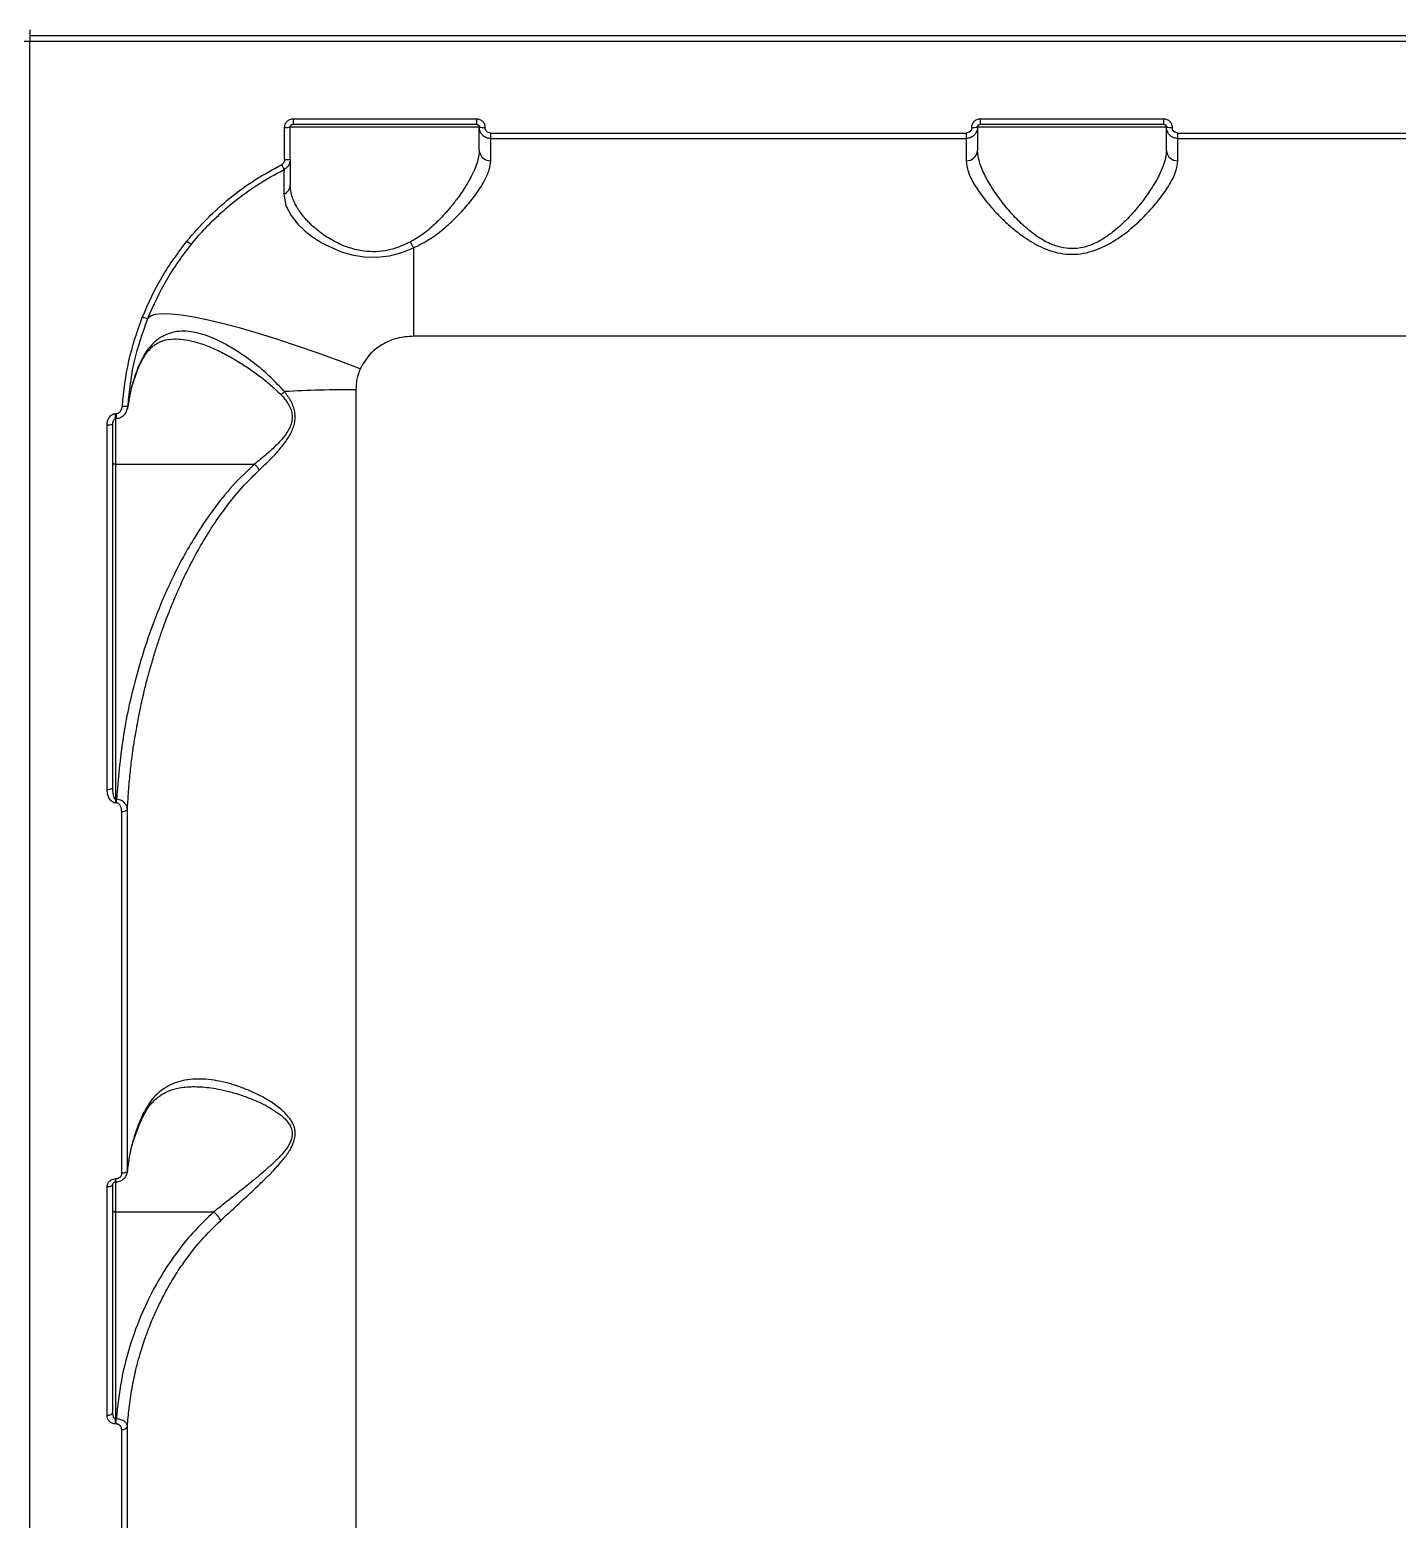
# Model space of a CAD drawing. Header units: millimetres. Extents: x -5718 to 5731, y -4937 to 4872.
# Drawn here: x -171.7 to 66.9, y 1260.7 to 1520.6 of the extents above; entities that cross this region are included whole.
import ezdxf

# ---------------------------------------------------------------- set-up
doc = ezdxf.new("R2010")
doc.units = ezdxf.units.MM
for name, color, linetype in [('DIKOM_ОБЪЕКТ', 7, 'Continuous'), ('DIKOM_РАЗМЕР_ЗОНА', 7, 'Continuous'), ('DIKOM_РАЗМЕР_ОБЪЕКТА', 7, 'Continuous')]:
    doc.layers.add(name, color=color, linetype=linetype)
doc.styles.add('style1', font='arial.ttf', dxfattribs={"width": 0.8})
doc.dimstyles.new('1-50', dxfattribs={"dimtxt": 300, "dimasz": 200, "dimexe": 100, "dimexo": 0, "dimgap": 100, "dimtad": 0, "dimdec": 0, "dimtxsty": 'style1', "dimcen": 0, "dimclrd": 7, "dimclre": 7, "dimadec": 1, "dimazin": 2, "dimtfac": 1, "dimtdec": 0, "dimtmove": 1, "dimatfit": 3, "dimfxl": 0, "dimlwd": 25, "dimlwe": 18, "dimarcsym": 0})

# ---------------------------------------------------------------- blocks, each defined once
blk = doc.blocks.new('*D15')
at = {"layer": 'Defpoints', "color": 0, "transparency": 16777216}
for p in [(-1897.42, 3178.83), (-4525.54, -2300.51), (-129.69, -2300.51)]:
    blk.add_point(p, dxfattribs=at)
at = {"layer": 'DIKOM_РАЗМЕР_ОБЪЕКТА', "color": 7, "lineweight": 18, "transparency": 16777216}
for p, q in [((-1897.42, 3178.83), (-4625.54, 3178.83)), ((-129.69, -2300.51), (-4625.54, -2300.51))]:
    blk.add_line(p, q, dxfattribs=at)
at = {"layer": 'DIKOM_РАЗМЕР_ОБЪЕКТА', "color": 7, "lineweight": 25, "transparency": 16777216}
for p, q in [((-4525.54, 2978.83), (-4525.54, 1718.95)), ((-4525.54, -2100.51), (-4525.54, 803.05))]:
    blk.add_line(p, q, dxfattribs=at)
at = {"layer": 'DIKOM_РАЗМЕР_ОБЪЕКТА', "color": 7, "transparency": 16777216}
for points in [[(-4558.87, 2978.83), (-4492.21, 2978.83), (-4525.54, 3178.83)], [(-4558.87, -2100.51), (-4492.21, -2100.51), (-4525.54, -2300.51)]]:
    blk.add_solid(points, dxfattribs=at)
at = {"layer": 'DIKOM_РАЗМЕР_ОБЪЕКТА', "color": 0, "transparency": 16777216, "insert": (-4525.54, 1261), "char_height": 300, "attachment_point": 5, "rotation": 90, "style": 'style1'}
blk.add_mtext('5400', dxfattribs=at)
blk = doc.blocks.new('*D14')
at = {"layer": 'Defpoints', "color": 0, "transparency": 16777216}
for p in [(5730.74, 1374.65), (-4872.51, -1263.18), (-4872.51, -4740)]:
    blk.add_point(p, dxfattribs=at)
at = {"layer": 'DIKOM_РАЗМЕР_ЗОНА', "color": 7, "lineweight": 18, "transparency": 16777216}
for p, q in [((5730.74, 1374.65), (5730.74, -4840)), ((-4872.51, -1263.18), (-4872.51, -4840))]:
    blk.add_line(p, q, dxfattribs=at)
at = {"layer": 'DIKOM_РАЗМЕР_ЗОНА', "color": 7, "lineweight": 25, "transparency": 16777216}
for p, q in [((-4672.51, -4740), (259.57, -4740)), ((5530.74, -4740), (1339.35, -4740))]:
    blk.add_line(p, q, dxfattribs=at)
at = {"layer": 'DIKOM_РАЗМЕР_ЗОНА', "color": 7, "transparency": 16777216}
for points in [[(-4672.51, -4706.67), (-4672.51, -4773.33), (-4872.51, -4740)], [(5530.74, -4706.67), (5530.74, -4773.33), (5730.74, -4740)]]:
    blk.add_solid(points, dxfattribs=at)
at = {"layer": 'DIKOM_РАЗМЕР_ЗОНА', "color": 0, "transparency": 16777216, "insert": (799.46, -4740), "char_height": 300, "attachment_point": 5, "style": 'style1'}
blk.add_mtext('10600', dxfattribs=at)
blk = doc.blocks.new('*D13')
at = {"layer": 'Defpoints', "color": 0, "transparency": 16777216}
for p in [(-5521.54, 4872.34), (-1696.24, 4872.34), (580.61, -3721.16)]:
    blk.add_point(p, dxfattribs=at)
at = {"layer": 'DIKOM_РАЗМЕР_ЗОНА', "color": 7, "lineweight": 18, "transparency": 16777216}
for p, q in [((-1696.24, 4872.34), (-5621.54, 4872.34)), ((580.61, -3721.16), (-5621.54, -3721.16))]:
    blk.add_line(p, q, dxfattribs=at)
at = {"layer": 'DIKOM_РАЗМЕР_ЗОНА', "color": 7, "lineweight": 25, "transparency": 16777216}
for p, q in [((-5521.54, 4672.34), (-5521.54, 1701.62)), ((-5521.54, -3521.16), (-5521.54, 785.38))]:
    blk.add_line(p, q, dxfattribs=at)
at = {"layer": 'DIKOM_РАЗМЕР_ЗОНА', "color": 7, "transparency": 16777216}
for points in [[(-5554.87, 4672.34), (-5488.21, 4672.34), (-5521.54, 4872.34)], [(-5554.87, -3521.16), (-5488.21, -3521.16), (-5521.54, -3721.16)]]:
    blk.add_solid(points, dxfattribs=at)
at = {"layer": 'DIKOM_РАЗМЕР_ЗОНА', "color": 0, "transparency": 16777216, "insert": (-5521.54, 1243.5), "char_height": 300, "attachment_point": 5, "rotation": 90, "style": 'style1'}
blk.add_mtext('8600', dxfattribs=at)

msp = doc.modelspace()

# ---------------------------------------------------------------- linework, layer by layer
at = {"layer": 'DIKOM_ОБЪЕКТ', "color": 7, "linetype": 'Continuous', "lineweight": 15}
for p, q in [((-171.69, 1520.58), (-171.69, 1520.08)), ((-171.69, 1520.08), (-171.69, 1519.58)), ((-171.69, 1519.58), (-171.69, 1519.08)), ((-171.69, 1519.58), (312.31, 1519.58)), ((-171.69, 1519.08), (-171.69, 1518.58)), ((-171.69, 1518.58), (312.31, 1518.58)), ((-171.69, 1099.58), (-171.69, 1518.58)), ((-125.69, 1505.05), (-93.69, 1505.05)), ((-125.69, 1505.05), (-125.69, 1504.08)), ((-93.69, 1505.05), (-93.69, 1504.08)), ((-5.69, 1505.05), (26.31, 1505.05)), ((-5.69, 1505.05), (-5.69, 1504.08)), ((26.31, 1505.05), (26.31, 1504.08)), ((-127.19, 1497.92), (-127.19, 1503.54)), ((-126.19, 1497.97), (-126.19, 1503.58)), ((-93.19, 1503.58), (-126.19, 1503.58)), ((-125.69, 1504.08), (-93.69, 1504.08)), ((-91.19, 1502.54), (-8.19, 1502.54)), ((-91.19, 1501.58), (-91.19, 1502.54)), ((-8.19, 1502.54), (-8.19, 1501.58)), ((26.81, 1503.58), (-6.19, 1503.58)), ((-5.69, 1504.08), (26.31, 1504.08)), ((28.81, 1502.54), (111.81, 1502.54)), ((28.81, 1501.58), (28.81, 1502.54)), ((-91.19, 1497.72), (-91.19, 1501.58)), ((-91.19, 1501.58), (-8.19, 1501.58)), ((-8.19, 1501.58), (-8.19, 1497.72)), ((28.81, 1497.72), (28.81, 1501.58)), ((28.81, 1501.58), (111.81, 1501.58)), ((-104.69, 1482.49), (-104.69, 1467.08)), ((245.31, 1467.08), (-104.69, 1467.08)), ((-153.95, 1457.91), (-152.76, 1461.5)), ((-152.8, 1461.46), (-152.7, 1461.84)), ((-154.55, 1454.53), (-154.14, 1456.94)), ((-114.74, 1457.73), (-114.74, 1137.58)), ((-156.6, 1453.56), (-156.69, 1453.56)), ((-156.69, 1452.72), (-156.69, 1453.56)), ((-156.69, 1452.72), (-156.6, 1452.72)), ((-156.69, 1452.72), (-156.69, 1444.77)), ((-156.6, 1453.56), (-156.6, 1452.72)), ((-154.62, 1454.52), (-154.52, 1454.95)), ((-158.19, 1387.97), (-158.19, 1451.61)), ((-156.69, 1444.77), (-156.69, 1386.24)), ((-156.69, 1444.77), (-132.44, 1444.77)), ((-156.56, 1386.24), (-156.69, 1386.24)), ((-156.69, 1386.24), (-156.69, 1385.6)), ((-156.56, 1385.6), (-156.69, 1385.6)), ((-156.56, 1385.6), (-156.56, 1386.24)), ((-155.63, 1320.95), (-155.63, 1384.13)), ((-154.63, 1321.39), (-154.63, 1384.43)), ((-154.63, 1321.39), (-154.72, 1321)), ((-158.19, 1278.7), (-158.19, 1318.56)), ((-156.65, 1319.98), (-156.69, 1319.98)), ((-156.69, 1319.45), (-156.69, 1319.98)), ((-156.69, 1319.45), (-156.65, 1319.45)), ((-156.69, 1319.45), (-156.69, 1314.23)), ((-156.65, 1319.45), (-156.65, 1319.98)), ((-156.69, 1314.23), (-139.53, 1314.23)), ((-156.69, 1314.23), (-156.69, 1278.07)), ((-139.53, 1314.23), (-139.52, 1314.23)), ((-156.58, 1278.07), (-156.69, 1278.07)), ((-156.69, 1277.18), (-156.69, 1278.07)), ((-156.58, 1277.18), (-156.69, 1277.18)), ((-156.58, 1277.18), (-156.58, 1278.07)), ((-155.63, 1210.23), (-155.63, 1276.21)), ((-154.63, 1210.92), (-154.63, 1276.75))]:
    msp.add_line(p, q, dxfattribs=at)
at = {"layer": 'DIKOM_ОБЪЕКТ', "color": 7, "linetype": 'Continuous', "lineweight": 15, "flags": 128}
for points in [[(-127.31, 1491.89), (-126.94, 1489.89), (-126.04, 1488.14), (-124.86, 1486.65), (-123.63, 1485.46), (-122.51, 1484.57), (-121.62, 1483.95), (-121.05, 1483.59), (-120.9, 1483.5), (-120.86, 1483.47), (-120.85, 1483.47), (-120.84, 1483.47), (-120.84, 1483.46), (-120.84, 1483.46), (-120.84, 1483.46), (-120.84, 1483.46), (-120.84, 1483.46), (-120.84, 1483.46), (-120.84, 1483.46), (-117.4, 1481.85), (-115.42, 1481.27), (-113.3, 1480.92), (-111.1, 1480.86), (-108.88, 1481.13), (-106.73, 1481.69), (-104.69, 1482.49)], [(-113.98, 1461.38), (-117.67, 1462.78), (-121.33, 1464.12), (-124.91, 1465.36), (-128.39, 1466.51), (-131.72, 1467.54), (-134.88, 1468.46), (-137.84, 1469.24), (-140.55, 1469.89), (-143.01, 1470.39), (-145.18, 1470.74), (-147.04, 1470.94), (-148.57, 1470.99), (-149.76, 1470.88), (-150.6, 1470.61), (-151.08, 1470.2)], [(-158.19, 1387.97), (-157.99, 1387.97), (-157.8, 1387.99), (-157.63, 1388.02), (-157.48, 1388.06), (-157.35, 1388.11), (-157.26, 1388.16), (-157.21, 1388.22), (-157.19, 1388.28)], [(-154.63, 1321.39), (-154.66, 1321.3), (-154.72, 1321.22), (-154.82, 1321.14), (-154.95, 1321.08), (-155.09, 1321.02), (-155.26, 1320.98), (-155.44, 1320.96), (-155.63, 1320.95)], [(-157.19, 1319.04), (-157.21, 1318.95), (-157.26, 1318.86), (-157.35, 1318.77), (-157.48, 1318.7), (-157.63, 1318.64), (-157.8, 1318.6), (-157.99, 1318.57), (-158.19, 1318.56)], [(-158.19, 1278.7), (-157.99, 1278.71), (-157.8, 1278.74), (-157.63, 1278.79), (-157.48, 1278.86), (-157.35, 1278.95), (-157.26, 1279.05), (-157.21, 1279.16), (-157.19, 1279.27)]]:
    msp.add_lwpolyline(points, dxfattribs=at)
at = {"layer": 'DIKOM_ОБЪЕКТ', "color": 7, "linetype": 'Continuous', "lineweight": 15}
for centre, radius, start, end in [((-171.94, 1623.35), 104.77, 269.5898, 270.1367), ((-126.94, 1510.12), 6.58, 267.8255, 276.5485), ((-92.44, 1510.12), 6.58, 263.4534, 272.1731), ((-6.94, 1510.12), 6.58, 267.8255, 276.5485), ((27.56, 1510.12), 6.58, 263.4534, 272.1731), ((-91.28, 1499.63), 1.91, 183.0474, 272.7557), ((-8.09, 1499.63), 1.91, 267.2476, 356.9527), ((28.72, 1499.63), 1.91, 183.0474, 272.7557), ((-119.03, 1501.17), 9.64, 205.4961, 211.1589), ((-126.94, 1502.8), 4.89, 267.0774, 278.8287), ((-127.95, 1493.54), 1.76, 291.1402, 358.1714), ((-141.83, 1486.3), 3.56, 227.2146, 242.5354), ((-98.33, 1486.44), 7.48, 202.832, 211.8515), ((-150.92, 1472.57), 2.38, 242.9146, 266.2345), ((-131.38, 1461.84), 6.08, 305.6538, 313.2712), ((-114.86, 1221.36), 236.38, 89.9706, 92.9965), ((-155.17, 1456.81), 1.97, 259.908, 289.2699), ((-157.94, 1453.27), 1.68, 261.6807, 296.7068), ((-155.42, 1385.27), 1.16, 259.94, 313.4296), ((-155.48, 1277.13), 0.929, 260.7186, 335.8881)]:
    msp.add_arc(centre, radius, start, end, dxfattribs=at)
for points, knots in [([(-127.19, 1503.54), (-127.16, 1503.74), (-127.12, 1504.13), (-126.77, 1504.63), (-126.28, 1504.98), (-125.88, 1505.02), (-125.69, 1505.05)], [0, 0, 0, 0, 0.250565, 0.500254, 0.749996, 1, 1, 1, 1]), ([(-93.69, 1505.05), (-93.49, 1505.02), (-93.09, 1504.98), (-92.6, 1504.63), (-92.25, 1504.13), (-92.21, 1503.74), (-92.19, 1503.54)], [0, 0, 0, 0, 0.250545, 0.500219, 0.749994, 1, 1, 1, 1]), ([(-7.19, 1503.54), (-7.16, 1503.74), (-7.12, 1504.13), (-6.77, 1504.63), (-6.28, 1504.98), (-5.88, 1505.02), (-5.69, 1505.05)], [0, 0, 0, 0, 0.250561, 0.500219, 0.749999, 1, 1, 1, 1]), ([(26.31, 1505.05), (26.51, 1505.02), (26.91, 1504.98), (27.4, 1504.63), (27.75, 1504.13), (27.79, 1503.74), (27.81, 1503.54)], [0, 0, 0, 0, 0.250545, 0.500219, 0.749994, 1, 1, 1, 1]), ([(-126.19, 1503.58), (-126.18, 1503.62), (-126.18, 1503.69), (-126.13, 1503.82), (-126.06, 1503.92), (-125.96, 1504), (-125.85, 1504.06), (-125.75, 1504.08), (-125.69, 1504.08)], [0, 0, 0, 0, 0.1477, 0.280432, 0.500337, 0.629326, 0.755795, 1, 1, 1, 1]), ([(-93.69, 1504.08), (-93.62, 1504.08), (-93.52, 1504.06), (-93.41, 1504), (-93.31, 1503.92), (-93.24, 1503.82), (-93.19, 1503.69), (-93.19, 1503.62), (-93.19, 1503.58)], [0, 0, 0, 0, 0.244385, 0.370913, 0.500114, 0.719763, 0.852413, 1, 1, 1, 1]), ([(-91.19, 1501.58), (-91.44, 1501.61), (-91.83, 1501.65), (-92.29, 1501.9), (-92.67, 1502.2), (-92.96, 1502.61), (-93.15, 1503.1), (-93.17, 1503.41), (-93.19, 1503.58)], [0, 0, 0, 0, 0.241467, 0.368747, 0.500038, 0.701011, 0.838361, 1, 1, 1, 1]), ([(-93.19, 1499.53), (-93.19, 1500.15), (-93.19, 1501.39), (-93.19, 1502.63), (-93.19, 1503.44), (-93.19, 1503.53), (-93.19, 1503.58)], [0, 0, 0, 0, 0.25, 0.500002, 0.749986, 1, 1, 1, 1]), ([(-91.19, 1502.54), (-91.32, 1502.56), (-91.58, 1502.59), (-91.91, 1502.82), (-92.14, 1503.15), (-92.17, 1503.41), (-92.19, 1503.54)], [0, 0, 0, 0, 0.250755, 0.500125, 0.74994, 1, 1, 1, 1]), ([(-6.19, 1503.58), (-6.2, 1503.41), (-6.22, 1503.1), (-6.41, 1502.61), (-6.7, 1502.2), (-7.08, 1501.9), (-7.55, 1501.65), (-7.93, 1501.61), (-8.19, 1501.58)], [0, 0, 0, 0, 0.161772, 0.299227, 0.500394, 0.631565, 0.758732, 1, 1, 1, 1]), ([(-7.19, 1503.54), (-7.2, 1503.41), (-7.23, 1503.15), (-7.46, 1502.82), (-7.79, 1502.59), (-8.05, 1502.56), (-8.19, 1502.54)], [0, 0, 0, 0, 0.250817, 0.500151, 0.749927, 1, 1, 1, 1]), ([(-6.19, 1503.58), (-6.18, 1503.62), (-6.18, 1503.69), (-6.13, 1503.82), (-6.06, 1503.92), (-5.96, 1504), (-5.85, 1504.06), (-5.75, 1504.08), (-5.69, 1504.08)], [0, 0, 0, 0, 0.1477, 0.280432, 0.500337, 0.629326, 0.755795, 1, 1, 1, 1]), ([(-6.19, 1503.58), (-6.19, 1503.53), (-6.19, 1503.44), (-6.19, 1502.63), (-6.19, 1501.39), (-6.19, 1500.15), (-6.19, 1499.53)], [0, 0, 0, 0, 0.250001, 0.499998, 0.749986, 1, 1, 1, 1]), ([(26.31, 1504.08), (26.38, 1504.08), (26.48, 1504.06), (26.59, 1504), (26.69, 1503.92), (26.76, 1503.82), (26.81, 1503.69), (26.81, 1503.62), (26.81, 1503.58)], [0, 0, 0, 0, 0.244385, 0.370913, 0.500114, 0.719763, 0.852413, 1, 1, 1, 1]), ([(28.81, 1501.58), (28.56, 1501.61), (28.17, 1501.65), (27.71, 1501.9), (27.33, 1502.2), (27.04, 1502.61), (26.85, 1503.1), (26.83, 1503.41), (26.81, 1503.58)], [0, 0, 0, 0, 0.241465, 0.368744, 0.500064, 0.701013, 0.838362, 1, 1, 1, 1]), ([(26.81, 1499.53), (26.81, 1500.15), (26.81, 1501.39), (26.81, 1502.63), (26.81, 1503.44), (26.81, 1503.53), (26.81, 1503.58)], [0, 0, 0, 0, 0.25, 0.500002, 0.749986, 1, 1, 1, 1]), ([(28.81, 1502.54), (28.68, 1502.56), (28.42, 1502.59), (28.09, 1502.82), (27.86, 1503.15), (27.83, 1503.41), (27.81, 1503.54)], [0, 0, 0, 0, 0.250755, 0.500125, 0.74994, 1, 1, 1, 1]), ([(-93.19, 1499.53), (-93.21, 1499.18), (-93.25, 1498.46), (-93.59, 1497.24), (-94.06, 1496.06), (-94.61, 1494.92), (-95.18, 1493.9), (-95.84, 1492.81), (-96.4, 1491.98), (-96.84, 1491.37), (-97.11, 1491), (-97.51, 1490.48), (-97.88, 1490.01), (-98.16, 1489.66), (-98.4, 1489.37), (-98.75, 1488.95), (-99.27, 1488.38), (-99.77, 1487.83), (-100.59, 1486.99), (-101.75, 1485.91), (-103.39, 1484.59), (-104.61, 1483.89), (-105.23, 1483.53)], [0, 0, 0, 0, 0.082271, 0.165061, 0.249515, 0.309908, 0.374757, 0.433053, 0.499654, 0.517769, 0.538693, 0.562426, 0.606246, 0.618711, 0.622579, 0.654686, 0.690173, 0.721699, 0.749263, 0.836597, 0.917354, 1, 1, 1, 1]), ([(26.81, 1499.53), (26.78, 1499.11), (26.72, 1498.27), (26.26, 1496.81), (25.64, 1495.39), (24.9, 1494.01), (24.12, 1492.76), (23.23, 1491.45), (22.25, 1490.15), (21.18, 1488.86), (19.98, 1487.55), (18.7, 1486.31), (17.3, 1485.13), (15.81, 1484.08), (14.4, 1483.31), (13.19, 1482.84), (11.94, 1482.48), (10.29, 1482.29), (8.65, 1482.49), (7.4, 1482.86), (6.41, 1483.25), (5.36, 1483.78), (4.29, 1484.45), (3.26, 1485.2), (2.21, 1486.07), (1.17, 1487.04), (0.18, 1488.06), (-0.75, 1489.1), (-1.68, 1490.23), (-2.6, 1491.45), (-3.49, 1492.75), (-4.27, 1494.01), (-5.14, 1495.64), (-5.97, 1497.57), (-6.12, 1498.88), (-6.19, 1499.53)], [0, 0, 0, 0, 0.040998, 0.082344, 0.124891, 0.154487, 0.187341, 0.218628, 0.249981, 0.281135, 0.312219, 0.346076, 0.374812, 0.406155, 0.437602, 0.453647, 0.468866, 0.500413, 0.531749, 0.546993, 0.563075, 0.58352, 0.604368, 0.625701, 0.648236, 0.674034, 0.69983, 0.723913, 0.750438, 0.781457, 0.812591, 0.845469, 0.875081, 0.937255, 1, 1, 1, 1]), ([(-144.25, 1483.68), (-143.08, 1485.04), (-140.75, 1487.74), (-136.73, 1491.29), (-132.42, 1494.47), (-129.3, 1496.17), (-127.73, 1497.02)], [0, 0, 0, 0, 0.250715, 0.501322, 0.750673, 1, 1, 1, 1]), ([(-127.19, 1497.92), (-127.19, 1497.83), (-127.21, 1497.64), (-127.32, 1497.39), (-127.5, 1497.17), (-127.66, 1497.07), (-127.73, 1497.02)], [0, 0, 0, 0, 0.251009, 0.500426, 0.750334, 1, 1, 1, 1]), ([(-126.19, 1497.97), (-126.21, 1497.74), (-126.25, 1497.31), (-126.55, 1496.78), (-126.9, 1496.41), (-127.16, 1496.25), (-127.28, 1496.18)], [0, 0, 0, 0, 0.314024, 0.585461, 0.814137, 1, 1, 1, 1]), ([(-126.19, 1497.97), (-126.19, 1497.91), (-126.19, 1497.8), (-126.19, 1496.9), (-126.19, 1495.52), (-126.19, 1494.16), (-126.19, 1493.48)], [0, 0, 0, 0, 0.251297, 0.50178, 0.750472, 1, 1, 1, 1]), ([(-104.69, 1482.49), (-103.68, 1483), (-101.68, 1484.02), (-99.16, 1486.01), (-96.94, 1488.09), (-95.02, 1490.2), (-93.42, 1492.3), (-92.2, 1494.29), (-91.36, 1496.15), (-91.24, 1497.2), (-91.19, 1497.72)], [0, 0, 0, 0, 0.125524, 0.250808, 0.37513, 0.500352, 0.625271, 0.750527, 0.875167, 1, 1, 1, 1]), ([(-8.19, 1497.72), (-8.1, 1497.09), (-7.94, 1495.83), (-6.78, 1493.55), (-5.12, 1491.13), (-3.2, 1488.9), (-1.25, 1486.95), (0.61, 1485.35), (2.53, 1483.96), (4.41, 1482.87), (6.28, 1482.05), (8.24, 1481.51), (10.3, 1481.32), (12.36, 1481.51), (14.32, 1482.05), (16.2, 1482.86), (18.48, 1484.18), (21.02, 1486.13), (23.6, 1488.62), (25.75, 1491.14), (27.41, 1493.57), (28.57, 1495.84), (28.73, 1497.1), (28.81, 1497.72)], [0, 0, 0, 0, 0.062838, 0.125033, 0.187552, 0.24966, 0.291551, 0.333636, 0.374496, 0.407091, 0.437193, 0.469233, 0.499808, 0.530421, 0.562491, 0.592659, 0.625331, 0.68794, 0.750117, 0.812756, 0.875168, 0.937672, 1, 1, 1, 1]), ([(-143.47, 1483.14), (-142.74, 1484.01), (-141.25, 1485.76), (-138.76, 1488.23), (-135.69, 1490.88), (-131.91, 1493.66), (-128.85, 1495.33), (-127.28, 1496.18)], [0, 0, 0, 0, 0.162776, 0.3299, 0.501384, 0.744009, 1, 1, 1, 1]), ([(-127.28, 1496.18), (-127.28, 1496.13), (-127.29, 1496.02), (-127.29, 1495.16), (-127.3, 1493.85), (-127.31, 1492.55), (-127.31, 1491.89)], [0, 0, 0, 0, 0.251221, 0.501661, 0.750071, 1, 1, 1, 1]), ([(-105.23, 1483.53), (-105.85, 1483.24), (-107.09, 1482.65), (-109.12, 1482.05), (-111.22, 1481.78), (-113.08, 1481.87), (-114.63, 1482.15), (-115.92, 1482.52), (-117.1, 1482.97), (-118.22, 1483.49), (-119.28, 1484.07), (-120.22, 1484.68), (-121.05, 1485.27), (-121.77, 1485.85), (-122.45, 1486.46), (-123.06, 1487.06), (-123.62, 1487.67), (-124.16, 1488.32), (-124.53, 1488.83), (-124.82, 1489.28), (-125.09, 1489.71), (-125.38, 1490.27), (-125.63, 1490.81), (-125.9, 1491.53), (-126.13, 1492.41), (-126.17, 1493.14), (-126.19, 1493.48)], [0, 0, 0, 0, 0.062593, 0.125254, 0.187739, 0.250337, 0.291467, 0.333118, 0.375759, 0.414039, 0.455595, 0.500494, 0.532647, 0.567594, 0.605347, 0.639647, 0.671857, 0.708702, 0.750183, 0.757355, 0.783385, 0.8217, 0.850709, 0.874642, 0.941354, 1, 1, 1, 1]), ([(-152.01, 1470.45), (-150.97, 1472.8), (-148.88, 1477.5), (-145.79, 1481.62), (-144.25, 1483.68)], [0, 0, 0, 0, 0.5, 1, 1, 1, 1]), ([(-151.08, 1470.2), (-150.06, 1472.5), (-148.02, 1477.09), (-144.99, 1481.12), (-143.47, 1483.14)], [0, 0, 0, 0, 0.500004, 1, 1, 1, 1]), ([(-155.52, 1454.87), (-155.24, 1457.53), (-154.69, 1462.85), (-152.9, 1467.92), (-152.01, 1470.45)], [0, 0, 0, 0, 0.5, 1, 1, 1, 1]), ([(-154.52, 1454.95), (-154.25, 1457.55), (-153.71, 1462.76), (-151.96, 1467.72), (-151.08, 1470.2)], [0, 0, 0, 0, 0.500044, 1, 1, 1, 1]), ([(-152.85, 1461.27), (-152.46, 1462.12), (-151.67, 1463.83), (-150.19, 1465.43), (-148.51, 1466.44), (-147.12, 1466.56), (-146.41, 1466.62)], [0, 0, 0, 0, 0.243378, 0.488991, 0.740581, 1, 1, 1, 1]), ([(-127.21, 1457.41), (-128, 1458.26), (-129.57, 1459.96), (-132.11, 1462.09), (-135.04, 1464.26), (-138.36, 1466.25), (-141.93, 1467.68), (-145.25, 1468.14), (-147.76, 1467.56), (-149.54, 1466.43), (-150.75, 1465.25), (-151.82, 1463.75), (-152.41, 1462.48), (-152.7, 1461.84)], [0, 0, 0, 0, 0.084176, 0.167636, 0.251361, 0.375752, 0.500682, 0.624977, 0.749714, 0.812346, 0.874889, 0.937044, 1, 1, 1, 1]), ([(-146.43, 1466.61), (-145.93, 1466.6), (-144.84, 1466.56), (-143.33, 1466.25), (-141.91, 1465.84), (-140.67, 1465.4), (-139.43, 1464.87), (-138.18, 1464.28), (-136.9, 1463.6), (-135.35, 1462.71), (-133.57, 1461.57), (-131.61, 1460.18), (-129.67, 1458.66), (-128.45, 1457.49), (-127.84, 1456.9)], [0, 0, 0, 0, 0.090231, 0.193214, 0.257794, 0.325144, 0.395279, 0.456705, 0.523726, 0.596339, 0.697551, 0.798323, 0.89889, 1, 1, 1, 1]), ([(-104.69, 1467.08), (-105.65, 1467.01), (-107.58, 1466.86), (-110.25, 1465.69), (-112.56, 1463.89), (-113.5, 1462.22), (-113.98, 1461.38)], [0, 0, 0, 0, 0.24974, 0.499572, 0.749304, 1, 1, 1, 1]), ([(-152.7, 1461.84), (-153.12, 1460.71), (-153.96, 1458.45), (-154.34, 1456.12), (-154.52, 1454.95)], [0, 0, 0, 0, 0.49905, 1, 1, 1, 1]), ([(-113.98, 1461.38), (-114.2, 1460.79), (-114.64, 1459.61), (-114.7, 1458.36), (-114.74, 1457.73)], [0, 0, 0, 0, 0.498762, 1, 1, 1, 1]), ([(-127.84, 1456.9), (-127.61, 1456.66), (-127.19, 1456.2), (-126.63, 1455.43), (-126.19, 1454.62), (-125.89, 1453.71), (-125.83, 1452.76), (-126.01, 1451.82), (-126.38, 1450.91), (-127.16, 1449.63), (-128.5, 1448.13), (-130.39, 1446.4), (-131.73, 1445.33), (-132.44, 1444.77)], [0, 0, 0, 0, 0.066568, 0.12549, 0.191622, 0.250935, 0.313264, 0.37683, 0.435708, 0.502035, 0.664811, 0.82232, 1, 1, 1, 1]), ([(-131.59, 1443.77), (-131.07, 1444.25), (-130.08, 1445.17), (-128.61, 1446.69), (-127.29, 1448.23), (-126.32, 1449.68), (-125.74, 1450.87), (-125.43, 1451.86), (-125.3, 1452.87), (-125.38, 1453.88), (-125.65, 1454.86), (-126.21, 1456.08), (-126.82, 1456.88), (-127.21, 1457.41)], [0, 0, 0, 0, 0.130499, 0.249766, 0.384665, 0.498617, 0.564022, 0.623931, 0.686751, 0.749133, 0.80928, 0.874632, 1, 1, 1, 1]), ([(-158.19, 1451.61), (-158.17, 1451.83), (-158.13, 1452.28), (-157.89, 1452.81), (-157.61, 1453.17), (-157.34, 1453.38), (-157.03, 1453.53), (-156.8, 1453.55), (-156.69, 1453.56)], [0, 0, 0, 0, 0.249679, 0.498864, 0.627719, 0.749466, 0.876849, 1, 1, 1, 1]), ([(-157.2, 1451.74), (-157.19, 1451.88), (-157.16, 1452.15), (-157.03, 1452.44), (-156.9, 1452.61), (-156.82, 1452.68), (-156.76, 1452.71), (-156.72, 1452.72), (-156.7, 1452.72), (-156.69, 1452.72)], [0, 0, 0, 0, 0.345102, 0.647678, 0.76938, 0.863299, 0.899821, 0.932341, 1, 1, 1, 1]), ([(-156.6, 1453.56), (-156.52, 1453.57), (-156.37, 1453.58), (-156.08, 1453.72), (-155.8, 1454), (-155.58, 1454.41), (-155.54, 1454.72), (-155.52, 1454.87)], [0, 0, 0, 0, 0.122659, 0.251213, 0.500865, 0.750236, 1, 1, 1, 1]), ([(-156.6, 1452.72), (-156.42, 1452.74), (-156.02, 1452.77), (-155.41, 1453.11), (-154.85, 1453.73), (-154.68, 1454.27), (-154.58, 1454.55)], [0, 0, 0, 0, 0.177713, 0.418338, 0.693832, 1, 1, 1, 1]), ([(-157.19, 1388.28), (-157.19, 1395.22), (-157.19, 1409.1), (-157.19, 1430.3), (-157.19, 1444.61), (-157.19, 1451.77)], [0, 0, 0, 0, 0.333314, 0.666682, 1, 1, 1, 1]), ([(-157.19, 1444.93), (-157.18, 1444.91), (-157.16, 1444.87), (-157.05, 1444.82), (-156.88, 1444.78), (-156.75, 1444.77), (-156.69, 1444.77)], [0, 0, 0, 0, 0.249993, 0.499957, 0.750007, 1, 1, 1, 1]), ([(-132.43, 1444.77), (-133.74, 1443.52), (-136.39, 1441), (-139.8, 1436.7), (-143.37, 1431.39), (-146.83, 1425), (-150.37, 1416.74), (-153.35, 1407.36), (-155.63, 1396.88), (-156.25, 1389.79), (-156.56, 1386.24)], [0, 0, 0, 0, 0.082058, 0.166203, 0.251146, 0.375982, 0.501225, 0.667558, 0.833531, 1, 1, 1, 1]), ([(-154.63, 1384.43), (-154.58, 1385.38), (-154.47, 1387.34), (-154.21, 1390.29), (-153.95, 1392.64), (-153.72, 1394.34), (-153.56, 1395.45), (-153.38, 1396.61), (-153.18, 1397.83), (-152.96, 1399.11), (-152.69, 1400.55), (-152.28, 1402.54), (-151.76, 1404.86), (-151.14, 1407.34), (-150.5, 1409.65), (-149.83, 1411.91), (-149.13, 1414.06), (-148.29, 1416.51), (-147.26, 1419.22), (-146, 1422.25), (-144.65, 1425.2), (-143.21, 1428.06), (-141.48, 1431.17), (-139.5, 1434.36), (-137.07, 1437.76), (-134.5, 1440.92), (-132.53, 1442.85), (-131.59, 1443.77)], [0, 0, 0, 0, 0.044238, 0.091322, 0.137517, 0.153825, 0.171078, 0.189272, 0.208405, 0.228473, 0.249474, 0.276245, 0.322589, 0.35952, 0.394958, 0.433421, 0.468343, 0.499748, 0.553019, 0.601945, 0.651544, 0.702294, 0.749416, 0.814847, 0.87468, 0.94027, 1, 1, 1, 1]), ([(-132.44, 1444.77), (-132.44, 1444.77), (-132.43, 1444.77), (-132.43, 1444.77), (-132.43, 1444.77), (-132.43, 1444.77)], [0, 0, 0, 0, 0.540716, 0.779644, 1, 1, 1, 1]), ([(-131.59, 1443.77), (-131.72, 1443.94), (-131.97, 1444.28), (-132.28, 1444.61), (-132.43, 1444.77)], [0, 0, 0, 0, 0.500036, 1, 1, 1, 1]), ([(-156.69, 1385.6), (-156.75, 1385.61), (-156.89, 1385.61), (-157.14, 1385.7), (-157.53, 1385.95), (-157.9, 1386.49), (-158.14, 1387.21), (-158.17, 1387.72), (-158.19, 1387.97)], [0, 0, 0, 0, 0.062142, 0.126018, 0.251367, 0.500744, 0.750373, 1, 1, 1, 1]), ([(-156.69, 1386.24), (-156.7, 1386.24), (-156.73, 1386.24), (-156.79, 1386.28), (-156.9, 1386.4), (-157.02, 1386.72), (-157.16, 1387.37), (-157.17, 1387.92), (-157.19, 1388.28)], [0, 0, 0, 0, 0.018409, 0.038757, 0.089969, 0.250064, 0.500318, 1, 1, 1, 1]), ([(-154.63, 1384.43), (-154.65, 1384.62), (-154.7, 1385), (-154.98, 1385.46), (-155.31, 1385.8), (-155.65, 1386.02), (-156.08, 1386.19), (-156.4, 1386.22), (-156.56, 1386.24)], [0, 0, 0, 0, 0.219493, 0.449992, 0.574157, 0.706217, 0.849035, 1, 1, 1, 1]), ([(-155.63, 1384.13), (-155.63, 1384.28), (-155.65, 1384.6), (-155.78, 1384.98), (-155.94, 1385.26), (-156.11, 1385.44), (-156.32, 1385.57), (-156.48, 1385.59), (-156.56, 1385.6)], [0, 0, 0, 0, 0.248554, 0.497965, 0.6298, 0.748863, 0.87904, 1, 1, 1, 1]), ([(-151.92, 1330.82), (-151.64, 1331.36), (-151.1, 1332.38), (-150.2, 1333.44), (-149.4, 1334.17), (-148.58, 1334.75), (-147.47, 1335.35), (-145.69, 1335.94), (-144.08, 1336.03), (-143.16, 1336.08)], [0, 0, 0, 0, 0.142808, 0.273914, 0.373509, 0.445642, 0.572094, 0.755655, 1, 1, 1, 1]), ([(-138.34, 1312.73), (-137.69, 1313.32), (-136.38, 1314.52), (-134.41, 1316.34), (-132.58, 1318.04), (-130.96, 1319.58), (-129.5, 1321.04), (-128.14, 1322.49), (-127.08, 1323.78), (-126.36, 1324.82), (-125.73, 1325.93), (-125.33, 1327.11), (-125.32, 1328.3), (-125.51, 1329.13), (-125.87, 1329.91), (-126.59, 1330.98), (-127.88, 1332.23), (-129.7, 1333.53), (-131.98, 1334.8), (-134.62, 1335.95), (-137.25, 1336.77), (-139.51, 1337.22), (-141.4, 1337.42), (-143.26, 1337.4), (-145.05, 1337.14), (-146.71, 1336.62), (-148.11, 1335.88), (-149.28, 1334.98), (-150.59, 1333.66), (-151.36, 1332.3), (-151.87, 1331.38)], [0, 0, 0, 0, 0.041643, 0.083695, 0.12497, 0.157241, 0.187406, 0.220906, 0.250002, 0.266492, 0.281493, 0.312901, 0.328437, 0.344388, 0.359458, 0.375966, 0.415569, 0.458309, 0.500813, 0.562966, 0.625433, 0.667085, 0.708647, 0.749763, 0.793195, 0.834679, 0.874559, 0.90626, 0.937182, 1, 1, 1, 1]), ([(-143.21, 1336.08), (-142.74, 1336.07), (-141.81, 1336.06), (-140.35, 1335.91), (-138.74, 1335.66), (-136.87, 1335.24), (-134.84, 1334.64), (-132.93, 1333.94), (-131.26, 1333.2), (-129.8, 1332.44), (-128.38, 1331.55), (-127.27, 1330.65), (-126.54, 1329.81), (-126.11, 1329.08), (-125.86, 1328.3), (-125.85, 1327.45), (-126.11, 1326.46), (-126.73, 1325.38), (-127.74, 1324.13), (-129, 1322.86), (-130.45, 1321.56), (-131.94, 1320.29), (-133.67, 1318.88), (-135.57, 1317.36), (-137.6, 1315.75), (-138.89, 1314.73), (-139.53, 1314.23)], [0, 0, 0, 0, 0.042581, 0.083985, 0.129062, 0.182971, 0.245017, 0.302764, 0.345972, 0.389231, 0.432749, 0.476673, 0.500016, 0.520627, 0.543095, 0.564579, 0.585414, 0.618324, 0.65215, 0.695584, 0.739228, 0.782733, 0.826089, 0.888566, 0.944905, 1, 1, 1, 1]), ([(-154.64, 1321.03), (-154.44, 1322.66), (-154.02, 1326.04), (-152.62, 1329.25), (-151.9, 1330.92)], [0, 0, 0, 0, 0.481692, 1, 1, 1, 1]), ([(-151.87, 1331.38), (-152.11, 1330.85), (-152.67, 1329.63), (-153.42, 1327.54), (-154.05, 1325.26), (-154.44, 1323.15), (-154.58, 1321.9), (-154.63, 1321.39)], [0, 0, 0, 0, 0.165924, 0.37738, 0.633179, 0.849645, 1, 1, 1, 1]), ([(-151.93, 1330.86), (-151.93, 1330.86), (-151.87, 1330.94), (-151.84, 1331.12), (-151.86, 1331.3), (-151.87, 1331.38)], [0, 0, 0, 0, 0.035082, 0.534138, 1, 1, 1, 1]), ([(-156.65, 1319.45), (-156.44, 1319.47), (-156, 1319.51), (-155.4, 1319.84), (-154.9, 1320.36), (-154.75, 1320.8), (-154.68, 1321.03)], [0, 0, 0, 0, 0.23054, 0.476666, 0.733858, 1, 1, 1, 1]), ([(-155.63, 1320.95), (-155.64, 1320.83), (-155.67, 1320.58), (-155.86, 1320.31), (-156.07, 1320.15), (-156.25, 1320.05), (-156.44, 1319.99), (-156.58, 1319.98), (-156.65, 1319.98)], [0, 0, 0, 0, 0.249955, 0.499182, 0.625408, 0.749473, 0.875367, 1, 1, 1, 1]), ([(-158.19, 1318.56), (-158.17, 1318.74), (-158.12, 1319.1), (-157.85, 1319.49), (-157.55, 1319.73), (-157.28, 1319.87), (-156.99, 1319.96), (-156.79, 1319.97), (-156.69, 1319.98)], [0, 0, 0, 0, 0.249977, 0.499193, 0.625124, 0.749509, 0.875047, 1, 1, 1, 1]), ([(-157.26, 1318.86), (-157.24, 1318.95), (-157.22, 1319.11), (-157.08, 1319.31), (-156.9, 1319.43), (-156.76, 1319.45), (-156.69, 1319.45)], [0, 0, 0, 0, 0.274587, 0.530286, 0.76537, 1, 1, 1, 1]), ([(-157.19, 1279.27), (-157.19, 1285.73), (-157.19, 1298.64), (-157.19, 1312.24), (-157.19, 1319.04)], [0, 0, 0, 0, 0.5, 1, 1, 1, 1]), ([(-157.19, 1314.39), (-157.18, 1314.37), (-157.16, 1314.33), (-157.05, 1314.27), (-156.88, 1314.24), (-156.75, 1314.23), (-156.69, 1314.23)], [0, 0, 0, 0, 0.249989, 0.499982, 0.750017, 1, 1, 1, 1]), ([(-139.52, 1314.23), (-140.78, 1313.03), (-143.3, 1310.62), (-146.52, 1306.54), (-149.32, 1302.2), (-151.92, 1297.15), (-154.14, 1291.35), (-155.86, 1284.8), (-156.34, 1280.32), (-156.58, 1278.07)], [0, 0, 0, 0, 0.125385, 0.250754, 0.376521, 0.501506, 0.666249, 0.832959, 1, 1, 1, 1]), ([(-154.63, 1276.75), (-154.55, 1277.81), (-154.37, 1280.04), (-153.87, 1283.35), (-153.15, 1286.82), (-152.22, 1290.17), (-151.14, 1293.32), (-149.93, 1296.31), (-148.54, 1299.23), (-146.89, 1302.19), (-144.71, 1305.57), (-141.96, 1309.17), (-139.51, 1311.58), (-138.34, 1312.73)], [0, 0, 0, 0, 0.079829, 0.167241, 0.250575, 0.344163, 0.426839, 0.498687, 0.583941, 0.667124, 0.749324, 0.880527, 1, 1, 1, 1]), ([(-138.34, 1312.73), (-138.41, 1312.84), (-138.55, 1313.07), (-138.84, 1313.46), (-139.17, 1313.86), (-139.41, 1314.11), (-139.52, 1314.23)], [0, 0, 0, 0, 0.245765, 0.500016, 0.754252, 1, 1, 1, 1]), ([(-156.69, 1277.18), (-156.8, 1277.18), (-157.02, 1277.2), (-157.32, 1277.31), (-157.59, 1277.47), (-157.88, 1277.74), (-158.13, 1278.16), (-158.17, 1278.52), (-158.19, 1278.7)], [0, 0, 0, 0, 0.123842, 0.250593, 0.373292, 0.50155, 0.751014, 1, 1, 1, 1]), ([(-156.69, 1278.07), (-156.71, 1278.08), (-156.76, 1278.08), (-156.86, 1278.14), (-157, 1278.3), (-157.15, 1278.69), (-157.17, 1279.04), (-157.19, 1279.27)], [0, 0, 0, 0, 0.051563, 0.108479, 0.25072, 0.500474, 1, 1, 1, 1]), ([(-154.63, 1276.75), (-154.66, 1276.9), (-154.71, 1277.21), (-155.05, 1277.56), (-155.42, 1277.8), (-155.77, 1277.94), (-156.16, 1278.04), (-156.44, 1278.06), (-156.58, 1278.07)], [0, 0, 0, 0, 0.232338, 0.474201, 0.601086, 0.731644, 0.864598, 1, 1, 1, 1]), ([(-155.63, 1276.21), (-155.64, 1276.32), (-155.66, 1276.55), (-155.82, 1276.82), (-156, 1276.99), (-156.18, 1277.09), (-156.37, 1277.16), (-156.51, 1277.17), (-156.58, 1277.18)], [0, 0, 0, 0, 0.248781, 0.49827, 0.626305, 0.749259, 0.875303, 1, 1, 1, 1])]:
    msp.add_open_spline(points, degree=3, knots=knots, dxfattribs=at)

# ---------------------------------------------------------------- dimensions: what is measured, and where the dimension line sits
at = {"layer": 'DIKOM_РАЗМЕР_ЗОНА'}
dim = msp.add_linear_dim(base=(-5521.54, 4872.34), p1=(580.61, -3721.16), p2=(-1696.24, 4872.34), angle=90, text='8600', dimstyle='1-50', override={"dimscale": 1, "dimtix": 0, "dimtofl": 1, "dimtmove": 1, "dimatfit": 3}, dxfattribs=at)
dim.commit()
dim.dimension.update_dxf_attribs({"geometry": '*D13', "text_midpoint": (-5521.54, 1243.5), "dimtype": 160})
dim = msp.add_linear_dim(base=(-4872.51, -4740), p1=(5730.74, 1374.65), p2=(-4872.51, -1263.18), text='10600', dimstyle='1-50', override={"dimscale": 1, "dimtix": 0, "dimtofl": 1, "dimtmove": 1, "dimatfit": 3}, dxfattribs=at)
dim.commit()
dim.dimension.update_dxf_attribs({"geometry": '*D14', "text_midpoint": (799.46, -4740), "dimtype": 160})
at = {"layer": 'DIKOM_РАЗМЕР_ОБЪЕКТА'}
dim = msp.add_linear_dim(base=(-4525.54, -2300.51), p1=(-1897.42, 3178.83), p2=(-129.69, -2300.51), angle=90, text='5400', dimstyle='1-50', override={"dimscale": 1, "dimtix": 0, "dimtofl": 1, "dimtmove": 1, "dimatfit": 3}, dxfattribs=at)
dim.commit()
dim.dimension.update_dxf_attribs({"geometry": '*D15', "text_midpoint": (-4525.54, 1261), "dimtype": 160})

doc.saveas('drawing.dxf')
